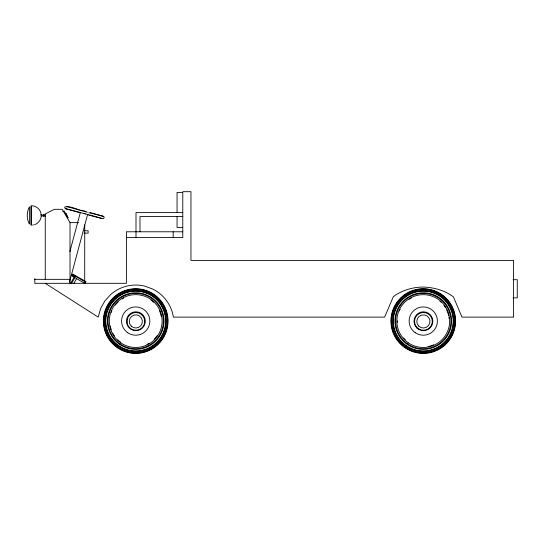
<?xml version="1.0" encoding="UTF-8"?>
<svg xmlns="http://www.w3.org/2000/svg" width="545" height="545" viewBox="0 0 545 545"><rect width="100%" height="100%" fill="white"/><g stroke="black" fill="none" stroke-linecap="round" stroke-linejoin="round"><path stroke-width="0.82" d="M41.304 215.466C41.229 219.608 38.477 223.396 34.56 224.744M69.862 251.654L80.347 212.516L87.139 214.335M80.858 210.281L83.01 210.54M69.487 282.14L87.622 214.464M88.488 214.396L88.236 214.948L101.861 218.47L103.291 218.64L104.143 217.782L104.027 216.856L103.298 216.297L90.198 212.611M29.021 207.57C26.65 212.434 26.65 218.491 29.021 223.361M88.767 212.734L93.454 213.81M74.392 276.744L70.666 283.209L71.524 283.707M71.579 283.4L74.89 277.657M73.711 283.679L76.613 278.652M84.693 283.318L85.436 282.024L73.159 274.939L72.417 276.226L84.693 283.318L84.741 224.86M85.272 283.025L86.015 281.731L72.662 274.026L71.92 275.314L74.726 276.942M66.756 208.388C65.836 209.403 64.133 208.067 64.869 206.923C71.191 205.438 78.814 210.867 85.422 211.324M102.133 216.61L103.298 216.297L94.244 214.015M62.634 211.739L64.099 210.895L68.152 217.911M65.788 213.695L66.204 213.456A18.646 18.646 0 0 0 67.88 217.319M45.249 283.318L98.209 317.122L100.641 308.518L105.015 300.717L111.085 294.15A38.061 38.061 0 0 1 144.677 286.091L153.063 289.184A38.061 38.061 0 0 1 173.385 317.122L384.654 317.122L393.272 296.773L395.288 295.206A52.163 52.163 0 0 1 423.295 287.052L423.342 287.052C434.011 287.406 444.822 290.376 453.413 296.855L461.983 317.122L513.553 317.122L513.553 260.408L190.954 260.408L190.954 191.69L182.779 191.69L182.779 237.504L126.399 237.504M182.779 192.44L177.057 192.44L177.057 212.611M182.779 212.611L135.998 212.611L135.998 237.504M45.249 214.71L44.608 214.71L44.608 216.215L45.249 216.215M40.439 214.962L43.702 214.962M41.325 215.963L43.702 215.963M182.779 216.59L139.976 216.59L139.976 231.782M45.249 279.34L45.249 213.96L54.357 209.314L62.184 209.314L70.012 222.633L78.603 222.633M182.779 227.449L177.057 227.449L177.057 216.59M84.114 230.739L88.12 230.739L88.12 233.137L84.114 233.137M182.766 231.782L126.406 231.782L126.399 283.318L34.805 283.318L34.805 278.59M34.805 279.34L70.012 279.34M513.056 279.68L517.266 279.68L517.266 297.856L513.056 297.856M82.472 210.697L82.935 210.82M79.972 212.387L65.591 208.701L80.285 212.816M83.964 211.078L86.042 211.63M85.081 211.589L87.35 212.196M83.337 213.422L85.415 213.981M80.115 210.254L81.709 210.683M79.318 210.043L66.218 206.357L66.946 206.916M89.571 214.955L102.664 218.64L102.126 218.327M41.182 214.71C40.97 209.75 36.433 205.744 31.542 205.703L31.542 225.221M173.181 231.782L173.181 237.504M70.012 222.633L70.012 283.318M43.702 214.485L43.702 216.447M33.558 224.908L32.557 225.065M30.908 205.935L30.908 224.996M29.621 206.875L29.621 224.056M116.514 346.232A31.644 31.644 0 0 1 115.22 345.189M157.124 335.7A25.935 25.935 0 0 1 154.446 338.997M149.167 343.234A25.935 25.935 0 0 1 146.932 344.447M120.391 341.988A25.935 25.935 0 0 1 117.781 339.808M114.477 335.952A25.935 25.935 0 0 1 112.706 333.043M111.344 329.95A25.935 25.935 0 0 1 110.226 325.856M111.241 312.476A25.935 25.935 0 0 1 111.854 310.895M115.302 305.071A25.935 25.935 0 0 1 118.19 301.95M122.25 298.898A25.935 25.935 0 0 1 123.735 298.067M151.033 300.145A25.935 25.935 0 0 1 153.642 302.332M159.44 310.609A25.935 25.935 0 0 1 161.197 316.277M433.718 344.801A25.935 25.935 0 0 1 428.05 346.552M405.33 339.808A25.935 25.935 0 0 1 403.586 337.961M397.366 322.49A25.935 25.935 0 0 1 397.332 320.787M399.403 310.895A25.935 25.935 0 0 1 400.125 309.356M409.084 299.355A25.935 25.935 0 0 1 411.284 298.067M439.917 301.194A25.935 25.935 0 0 1 441.191 302.332M443.998 305.493A25.935 25.935 0 0 1 445.429 307.612M446.641 309.846A25.935 25.935 0 0 1 448.576 315.453M448.889 317.108A25.935 25.935 0 0 1 449.094 318.791M447.111 341.327A31.297 31.297 0 0 1 446.014 342.56M127.319 319.084L127.319 323.669A8.856 8.856 0 0 0 140.951 328.628A8.856 8.856 0 0 0 140.951 314.124A8.856 8.856 0 0 0 127.319 319.091M117.461 347.764A32.332 32.332 0 0 0 167.949 323.526A32.332 32.332 0 0 0 121.719 291.916A32.332 32.332 0 0 0 117.461 347.764M117.666 347.465A31.971 31.971 0 0 0 167.594 323.498A31.971 31.971 0 0 0 121.876 292.243A31.971 31.971 0 0 0 117.666 347.465M120.104 343.902A27.659 27.659 0 0 0 163.289 323.165A27.659 27.659 0 0 0 123.742 296.133A27.659 27.659 0 0 0 120.104 343.902M119.736 344.44A28.313 28.313 0 0 0 163.943 323.219A28.313 28.313 0 0 0 123.456 295.547A28.313 28.313 0 0 0 119.736 344.44M120.806 342.866A26.405 26.405 0 0 0 162.042 323.076A26.405 26.405 0 0 0 124.28 297.263A26.405 26.405 0 0 0 120.806 342.866M118.653 346.027A30.234 30.234 0 0 0 165.857 323.362A30.234 30.234 0 0 0 122.625 293.816A30.234 30.234 0 0 0 118.653 346.027M118.129 346.79A31.154 31.154 0 0 0 166.777 323.43A31.154 31.154 0 0 0 122.23 292.978A31.154 31.154 0 0 0 118.129 346.79M127.734 332.743A14.143 14.143 0 0 0 149.807 322.143A14.143 14.143 0 0 0 129.594 308.32A14.143 14.143 0 0 0 127.734 332.743M118.83 345.768A29.921 29.921 0 0 0 165.544 323.342A29.921 29.921 0 0 0 122.761 294.096A29.921 29.921 0 0 0 118.83 345.768M131.168 326.08A6.581 6.581 0 0 0 142.17 323.137A6.581 6.581 0 0 0 134.118 315.078A6.581 6.581 0 0 0 131.168 326.08M131.175 329.405A9.428 9.428 0 0 0 145.311 321.237A9.428 9.428 0 0 0 131.175 313.075A9.428 9.428 0 0 0 131.175 329.405M405.017 347.764A32.332 32.332 0 0 0 455.504 323.526A32.332 32.332 0 0 0 409.268 291.916A32.332 32.332 0 0 0 405.017 347.764M405.221 347.465A31.971 31.971 0 0 0 455.143 323.498A31.971 31.971 0 0 0 409.424 292.243A31.971 31.971 0 0 0 405.221 347.465M407.653 343.902A27.659 27.659 0 0 0 450.838 323.165A27.659 27.659 0 0 0 411.291 296.133A27.659 27.659 0 0 0 407.653 343.902M407.285 344.44A28.313 28.313 0 0 0 451.492 323.219A28.313 28.313 0 0 0 411.005 295.547A28.313 28.313 0 0 0 407.285 344.44M408.362 342.866A26.405 26.405 0 0 0 449.591 323.076A26.405 26.405 0 0 0 411.829 297.263A26.405 26.405 0 0 0 408.362 342.866M406.202 346.027A30.234 30.234 0 0 0 453.406 323.362A30.234 30.234 0 0 0 410.174 293.816A30.234 30.234 0 0 0 406.202 346.027M405.678 346.79A31.154 31.154 0 0 0 454.326 323.43A31.154 31.154 0 0 0 409.779 292.978A31.154 31.154 0 0 0 405.678 346.79M415.283 332.743A14.143 14.143 0 0 0 437.363 322.143A14.143 14.143 0 0 0 417.143 308.32A14.143 14.143 0 0 0 415.283 332.743M406.379 345.768A29.921 29.921 0 0 0 453.093 323.342A29.921 29.921 0 0 0 410.31 294.096A29.921 29.921 0 0 0 406.379 345.768M418.717 326.08A6.581 6.581 0 0 0 429.726 323.137A6.581 6.581 0 0 0 421.667 315.078A6.581 6.581 0 0 0 418.717 326.08M418.996 329.044A8.856 8.856 0 0 0 432.274 321.38A8.856 8.856 0 0 0 418.996 313.709A8.856 8.856 0 0 0 418.996 329.044M416.768 327.906A9.428 9.428 0 0 0 432.539 323.682A9.428 9.428 0 0 0 420.999 312.135A9.428 9.428 0 0 0 416.768 327.906"/></g></svg>
